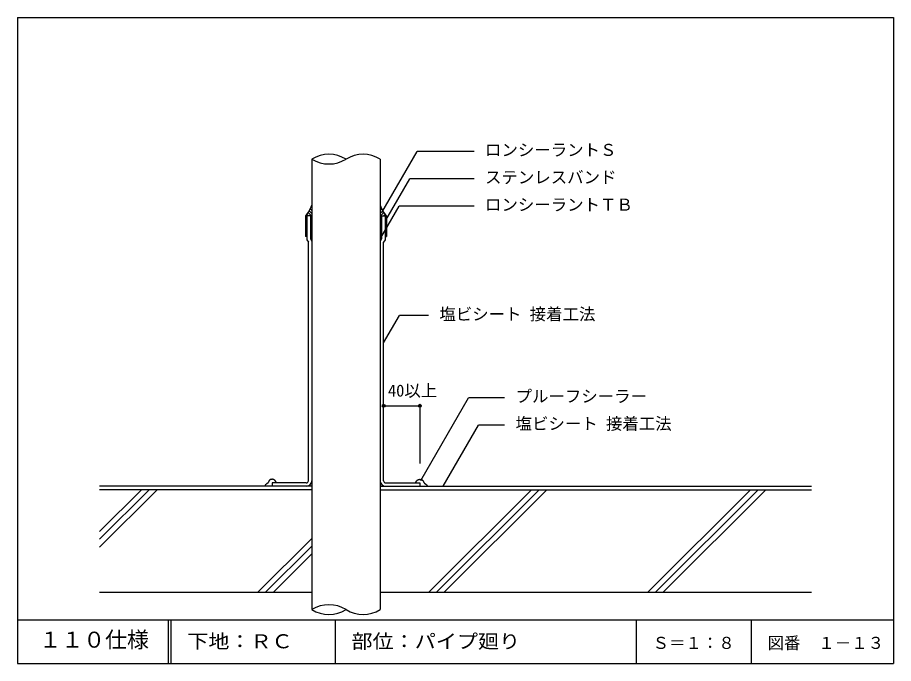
# Model space of a CAD drawing. Units: millimetres, scale not verified. Extents: x -706 to 574, y -987 to 981.
# Drawn here: x -706 to 574, y -987 to -43 of the extents above; entities that cross this region are included whole.
import ezdxf
from ezdxf.enums import TextEntityAlignment as Align

# ---------------------------------------------------------------- set-up
doc = ezdxf.new("R2010")
doc.units = ezdxf.units.MM
doc.header["$LTSCALE"] = 8
doc.header["$PDMODE"] = 32
doc.header["$PDSIZE"] = 4
for name, color, linetype in [('4-2', 7, 'Continuous'), ('4-3', 3, 'Continuous'), ('4-4', 2, 'Continuous'), ('4-A', 7, 'Continuous'), ('4-B', 7, 'Continuous'), ('4-D', 4, 'Continuous'), ('4-E', 4, 'Continuous'), ('F-2', 7, 'Continuous'), ('F-5', 6, 'Continuous'), ('F-7', 1, 'Continuous'), ('F-A', 7, 'Continuous')]:
    doc.layers.add(name, color=color, linetype=linetype)
doc.styles.add('HG丸ｺﾞｼｯｸM-PRO', font='')
doc.styles.add('ＭＳ ゴシック', font='')
doc.styles.get('HG丸ｺﾞｼｯｸM-PRO').set_extended_font_data('HG丸ｺﾞｼｯｸM-PRO')
doc.styles.get('ＭＳ ゴシック').set_extended_font_data('MS Gothic')

msp = doc.modelspace()

# ---------------------------------------------------------------- linework, layer by layer
at = {"layer": '4-2'}
for p, q in [((-276.166, -317.511), (-276.166, -883.1)), ((-176.166, -317.511), (-176.166, -883.1)), ((-276.166, -333.1), (-285.166, -333.1)), ((-176.166, -333.1), (-167.166, -333.1)), ((-276.166, -728.1), (-334.166, -728.1)), ((-176.166, -728.1), (-118.166, -728.1)), ((-276.166, -733.1), (-586.166, -733.1)), ((-176.166, -733.1), (453.834, -733.1))]:
    msp.add_line(p, q, dxfattribs=at)
for points in [[(-343.83, -725.974), (-343.994, -726.147), (-344.085, -726.251), (-344.136, -726.314), (-344.223, -726.423), (-344.305, -726.535), (-344.383, -726.651), (-344.456, -726.769), (-344.523, -726.891), (-344.559, -726.962), (-344.605, -727.064), (-344.677, -727.243), (-344.739, -727.425), (-344.793, -727.611), (-344.842, -727.8), (-344.888, -727.989), (-344.914, -728.1)], [(-338.84, -720.628), (-338.954, -720.841), (-339.066, -721.056), (-339.177, -721.271), (-339.288, -721.486), (-339.399, -721.703), (-339.464, -721.828), (-339.552, -721.997), (-339.709, -722.286), (-339.873, -722.571), (-340.048, -722.848), (-340.237, -723.114), (-340.442, -723.367), (-340.57, -723.507), (-340.616, -723.554), (-340.698, -723.633), (-340.782, -723.71), (-340.868, -723.784), (-340.957, -723.855), (-341.049, -723.923), (-341.103, -723.961), (-341.192, -724.02), (-341.351, -724.116), (-341.512, -724.208), (-341.675, -724.297), (-341.838, -724.386), (-341.999, -724.478), (-342.09, -724.533), (-342.183, -724.593), (-342.339, -724.7), (-342.491, -724.813), (-342.64, -724.931), (-342.788, -725.051), (-342.934, -725.173), (-343.018, -725.244), (-343.124, -725.334), (-343.306, -725.489), (-343.485, -725.646), (-343.66, -725.807), (-343.83, -725.974)], [(-332.564, -718.128), (-332.773, -718.088), (-332.984, -718.055), (-333.106, -718.038), (-333.255, -718.019), (-333.511, -717.992), (-333.768, -717.973), (-334.024, -717.964), (-334.279, -717.966), (-334.533, -717.98), (-334.679, -717.994), (-334.787, -718.008), (-334.971, -718.037), (-335.155, -718.071), (-335.339, -718.109), (-335.523, -718.149), (-335.708, -718.19), (-335.815, -718.213), (-335.937, -718.238), (-336.148, -718.281), (-336.358, -718.327), (-336.565, -718.38), (-336.767, -718.442), (-336.964, -718.518), (-337.074, -718.57), (-337.174, -718.623), (-337.339, -718.726), (-337.497, -718.843), (-337.648, -718.971), (-337.791, -719.108), (-337.927, -719.253), (-338.003, -719.34), (-338.087, -719.442), (-338.225, -719.624), (-338.355, -719.81), (-338.478, -720), (-338.596, -720.194), (-338.709, -720.39), (-338.773, -720.505), (-338.84, -720.628)], [(-328.169, -723.1), (-328.187, -722.969), (-328.22, -722.744), (-328.258, -722.52), (-328.303, -722.3), (-328.359, -722.083), (-328.428, -721.872), (-328.475, -721.752), (-328.516, -721.66), (-328.594, -721.504), (-328.681, -721.352), (-328.776, -721.203), (-328.876, -721.058), (-328.981, -720.916), (-329.043, -720.834), (-329.117, -720.739), (-329.247, -720.579), (-329.38, -720.421), (-329.515, -720.265), (-329.653, -720.112), (-329.792, -719.96), (-329.873, -719.873), (-329.959, -719.782), (-330.108, -719.626), (-330.26, -719.473), (-330.415, -719.323), (-330.574, -719.176), (-330.737, -719.035), (-330.834, -718.955), (-330.922, -718.887), (-331.077, -718.772), (-331.236, -718.664), (-331.399, -718.564), (-331.566, -718.471), (-331.738, -718.388), (-331.839, -718.344), (-331.953, -718.299), (-332.153, -718.232), (-332.357, -718.175), (-332.564, -718.128)], [(-124.163, -723.1), (-124.145, -722.969), (-124.112, -722.744), (-124.074, -722.52), (-124.029, -722.3), (-123.974, -722.083), (-123.905, -721.872), (-123.857, -721.752), (-123.817, -721.66), (-123.738, -721.504), (-123.651, -721.352), (-123.557, -721.203), (-123.456, -721.058), (-123.352, -720.916), (-123.289, -720.834), (-123.215, -720.739), (-123.085, -720.579), (-122.952, -720.421), (-122.817, -720.265), (-122.68, -720.112), (-122.541, -719.96), (-122.459, -719.873), (-122.374, -719.782), (-122.224, -719.626), (-122.073, -719.473), (-121.918, -719.323), (-121.759, -719.176), (-121.595, -719.035), (-121.498, -718.955), (-121.41, -718.887), (-121.256, -718.772), (-121.097, -718.664), (-120.934, -718.564), (-120.766, -718.471), (-120.595, -718.388), (-120.493, -718.344), (-120.379, -718.299), (-120.179, -718.232), (-119.976, -718.175), (-119.769, -718.128)], [(-119.769, -718.128), (-119.56, -718.088), (-119.349, -718.055), (-119.226, -718.038), (-119.078, -718.019), (-118.821, -717.992), (-118.565, -717.973), (-118.309, -717.964), (-118.054, -717.966), (-117.8, -717.98), (-117.653, -717.994), (-117.546, -718.008), (-117.361, -718.037), (-117.177, -718.071), (-116.994, -718.109), (-116.809, -718.149), (-116.625, -718.19), (-116.517, -718.213), (-116.395, -718.238), (-116.184, -718.281), (-115.975, -718.327), (-115.768, -718.38), (-115.565, -718.442), (-115.369, -718.518), (-115.258, -718.57), (-115.159, -718.623), (-114.993, -718.726), (-114.835, -718.843), (-114.684, -718.971), (-114.541, -719.108), (-114.405, -719.253), (-114.33, -719.34), (-114.246, -719.442), (-114.107, -719.624), (-113.977, -719.81), (-113.854, -720), (-113.737, -720.194), (-113.624, -720.39), (-113.56, -720.505), (-113.492, -720.628)], [(-113.492, -720.628), (-113.378, -720.841), (-113.266, -721.056), (-113.155, -721.271), (-113.045, -721.486), (-112.934, -721.703), (-112.869, -721.828), (-112.78, -721.997), (-112.624, -722.286), (-112.459, -722.571), (-112.284, -722.848), (-112.096, -723.114), (-111.891, -723.367), (-111.763, -723.507), (-111.717, -723.554), (-111.635, -723.633), (-111.551, -723.71), (-111.464, -723.784), (-111.375, -723.855), (-111.284, -723.923), (-111.23, -723.961), (-111.14, -724.02), (-110.982, -724.116), (-110.82, -724.208), (-110.657, -724.297), (-110.495, -724.386), (-110.334, -724.478), (-110.242, -724.533), (-110.15, -724.593), (-109.994, -724.7), (-109.842, -724.813), (-109.692, -724.931), (-109.545, -725.051), (-109.399, -725.173), (-109.314, -725.244), (-109.208, -725.334), (-109.027, -725.489), (-108.847, -725.646), (-108.672, -725.807), (-108.502, -725.974)], [(-108.502, -725.974), (-108.339, -726.147), (-108.248, -726.251), (-108.196, -726.314), (-108.11, -726.423), (-108.027, -726.535), (-107.95, -726.651), (-107.877, -726.769), (-107.81, -726.891), (-107.774, -726.962), (-107.727, -727.064), (-107.656, -727.243), (-107.594, -727.425), (-107.539, -727.611), (-107.49, -727.8), (-107.444, -727.989), (-107.418, -728.1)]]:
    msp.add_lwpolyline(points, dxfattribs=at)
for centre, radius, start, end in [((-251.166, -209.435), 47.7, 238.39162, 301.60838), ((-284.166, -720.1), 8, 270, 0), ((-168.166, -720.1), 8, 180, 270), ((-251.166, -948.908), 47.7, 58.39162, 121.60838)]:
    msp.add_arc(centre, radius, start, end, dxfattribs=at)
at = {"layer": '4-3'}
for p, q in [((-586.166, -883.1), (-276.166, -883.1)), ((-276.166, -883.1), (-276.166, -908.284)), ((-176.166, -883.1), (453.834, -883.1)), ((-176.166, -883.1), (-176.166, -908.284))]:
    msp.add_line(p, q, dxfattribs=at)
for centre in [(-251.166, -867.661), (-201.166, -867.661)]:
    msp.add_arc(centre, 47.7, 238.39162, 301.60838, dxfattribs=at)
at = {"layer": '4-4'}
for p, q in [((-276.166, -250.059), (-276.166, -317.511)), ((-176.166, -250.059), (-176.166, -317.511)), ((-285.166, -333.1), (-285.166, -363.1)), ((-167.166, -333.1), (-167.166, -363.1)), ((-283.166, -363.1), (-285.166, -363.1)), ((-283.166, -363.1), (-283.166, -368.1)), ((-283.166, -368.1), (-281.166, -371.564)), ((-169.166, -368.1), (-171.166, -371.564)), ((-169.166, -363.1), (-169.166, -368.1)), ((-169.166, -363.1), (-167.166, -363.1)), ((-281.166, -720.1), (-281.166, -371.564)), ((-171.166, -720.1), (-171.166, -371.564)), ((-334.166, -728.1), (-586.166, -728.1)), ((-334.166, -723.1), (-334.166, -728.1)), ((-284.166, -723.1), (-334.166, -723.1)), ((-168.166, -723.1), (-118.166, -723.1)), ((-118.166, -723.1), (-118.166, -728.1)), ((-118.166, -728.1), (453.834, -728.1))]:
    msp.add_line(p, q, dxfattribs=at)
for centre, radius, start, end in [((-251.166, -290.683), 47.7, 58.39162, 121.60838), ((-201.166, -290.683), 47.7, 58.39162, 121.60838), ((-323.441, -300.609), 50.206, 319.67323, 340.32677), ((-128.891, -300.609), 50.206, 199.67323, 220.32677), ((-284.166, -720.1), 3, 270, 0), ((-168.166, -720.1), 3, 180, 270)]:
    msp.add_arc(centre, radius, start, end, dxfattribs=at)
at = {"layer": '4-A'}
for p, q in [((-173.638, -328.058), (-122.039, -238.685)), ((-39.012, -238.685), (-122.039, -238.685)), ((-167.938, -339.458), (-132.85, -278.685)), ((-39.012, -278.685), (-132.85, -278.685)), ((-175.314, -365.277), (-148.415, -318.685)), ((-39.012, -318.685), (-148.415, -318.685)), ((-171.166, -518.545), (-148.153, -478.685)), ((-105.759, -478.685), (-148.153, -478.685)), ((-116.98, -719.829), (-47.038, -598.685)), ((5.653, -598.685), (-47.038, -598.685)), ((-84.247, -728.1), (-32.624, -638.685)), ((5.653, -638.685), (-32.624, -638.685))]:
    msp.add_line(p, q, dxfattribs=at)
at = {"layer": '4-B'}
msp.add_lwpolyline([(-171.166, -610.381), (-118.166, -610.381), (-118.166, -694.894)], dxfattribs=at)
at = {"layer": '4-B', "color": 1}
for p in [(-171.166, -610.381), (-118.166, -610.381)]:
    msp.add_point(p, dxfattribs=at)
at = {"layer": '4-D'}
for p, q in [((-276.166, -320.831), (-277.092, -319.906)), ((-176.166, -320.831), (-175.24, -319.906)), ((-280.868, -333.1), (-283.259, -330.709)), ((-276.626, -333.1), (-281.508, -328.217)), ((-276.166, -329.317), (-279.892, -325.591)), ((-276.166, -325.074), (-278.417, -322.823)), ((-176.166, -325.074), (-173.915, -322.823)), ((-176.166, -329.317), (-172.44, -325.591)), ((-175.707, -333.1), (-170.824, -328.217)), ((-171.464, -333.1), (-169.073, -330.709)), ((-285.111, -333.1), (-285.141, -333.07)), ((-276.166, -333.819), (-278.166, -335.819)), ((-276.166, -339.476), (-278.166, -341.476)), ((-276.166, -345.133), (-278.166, -347.133)), ((-176.166, -333.819), (-174.166, -335.819)), ((-176.166, -339.476), (-174.166, -341.476)), ((-176.166, -345.133), (-174.166, -347.133)), ((-167.221, -333.1), (-167.192, -333.07)), ((-276.166, -350.79), (-278.166, -352.79)), ((-276.166, -356.446), (-278.166, -358.446)), ((-176.166, -350.79), (-174.166, -352.79)), ((-176.166, -356.446), (-174.166, -358.446)), ((-276.166, -362.103), (-278.166, -364.103)), ((-276.166, -367.76), (-277.068, -368.662)), ((-176.166, -362.103), (-174.166, -364.103)), ((-176.166, -367.76), (-175.264, -368.662))]:
    msp.add_line(p, q, dxfattribs=at)
at = {"layer": '4-D', "color": 7}
for p, q in [((-283.166, -333.1), (-283.166, -363.1)), ((-169.166, -333.1), (-169.166, -363.1))]:
    msp.add_line(p, q, dxfattribs=at)
for points in [[(-278.166, -333.1), (-278.166, -366.76), (-276.166, -370.224)], [(-174.166, -333.1), (-174.166, -366.76), (-176.166, -370.224)]]:
    msp.add_lwpolyline(points, dxfattribs=at)
at = {"layer": '4-E'}
for p, q in [((-586.166, -794.35), (-524.916, -733.1)), ((-586.166, -805.663), (-513.602, -733.1)), ((-586.166, -816.977), (-502.289, -733.1)), ((-105.27, -883.1), (44.73, -733.1)), ((-93.956, -883.1), (56.044, -733.1)), ((-82.642, -883.1), (67.358, -733.1)), ((214.73, -883.1), (364.73, -733.1)), ((226.044, -883.1), (376.044, -733.1)), ((237.358, -883.1), (387.358, -733.1)), ((-354.916, -883.1), (-276.166, -804.35)), ((-343.602, -883.1), (-276.166, -815.663)), ((-332.289, -883.1), (-276.166, -826.977))]:
    msp.add_line(p, q, dxfattribs=at)
at = {"layer": 'F-2'}
for p, q in [((-242.166, -923.1), (-242.166, -987.1)), ((197.834, -923.1), (197.834, -987.1)), ((365.834, -923.1), (365.834, -987.1))]:
    msp.add_line(p, q, dxfattribs=at)
at = {"layer": 'F-5'}
for p, q in [((-706.166, -923.1), (573.834, -923.1)), ((-486.166, -923.1), (-486.166, -987.1)), ((-482.166, -923.1), (-482.166, -987.1))]:
    msp.add_line(p, q, dxfattribs=at)
at = {"layer": 'F-7'}
for p, q in [((-706.166, -43.1), (-706.166, -987.1)), ((-706.166, -43.1), (573.834, -43.1)), ((573.834, -43.1), (573.834, -987.1)), ((-706.166, -987.1), (573.834, -987.1))]:
    msp.add_line(p, q, dxfattribs=at)

# ---------------------------------------------------------------- texts
at = {"layer": '4-A', "style": 'ＭＳ ゴシック'}
for s, p in [('ロンシーラントＳ', (-23.012, -250.685)), ('ステンレスバンド', (-23.012, -290.685)), ('ロンシーラントＴＢ', (-23.012, -330.685)), ('塩ビシート 接着工法', (-89.759, -490.685)), ('プルーフシーラー', (21.653, -610.685)), ('塩ビシート 接着工法', (21.653, -650.685))]:
    msp.add_text(s, height=17.6, dxfattribs=at).set_placement(p, align=Align.BOTTOM_LEFT)
at = {"layer": '4-B', "style": 'ＭＳ ゴシック'}
msp.add_text('40以上', height=17.6, dxfattribs=at).set_placement((-164.856, -602.381), align=Align.BOTTOM_LEFT)
at = {"layer": 'F-A', "style": 'HG丸ｺﾞｼｯｸM-PRO'}
for s, height, p in [('１１０仕様', 23.46, (-674.166, -971.1)), ('図番', 17.6, (389.834, -971.1)), ('Ｓ＝１：８', 17.6, (221.834, -971.1)), ('１－１３', 17.6, (464.102, -971.1))]:
    msp.add_text(s, height=height, dxfattribs=at).set_placement(p, align=Align.BOTTOM_LEFT)
at = {"layer": 'F-A', "style": 'HG丸ｺﾞｼｯｸM-PRO', "width": 1.1}
for s, p in [('下地：ＲＣ', (-458.166, -971.1)), ('部位：パイプ廻り', (-218.166, -971.1))]:
    msp.add_text(s, height=20.53, dxfattribs=at).set_placement(p, align=Align.BOTTOM_LEFT)

doc.saveas('drawing.dxf')
